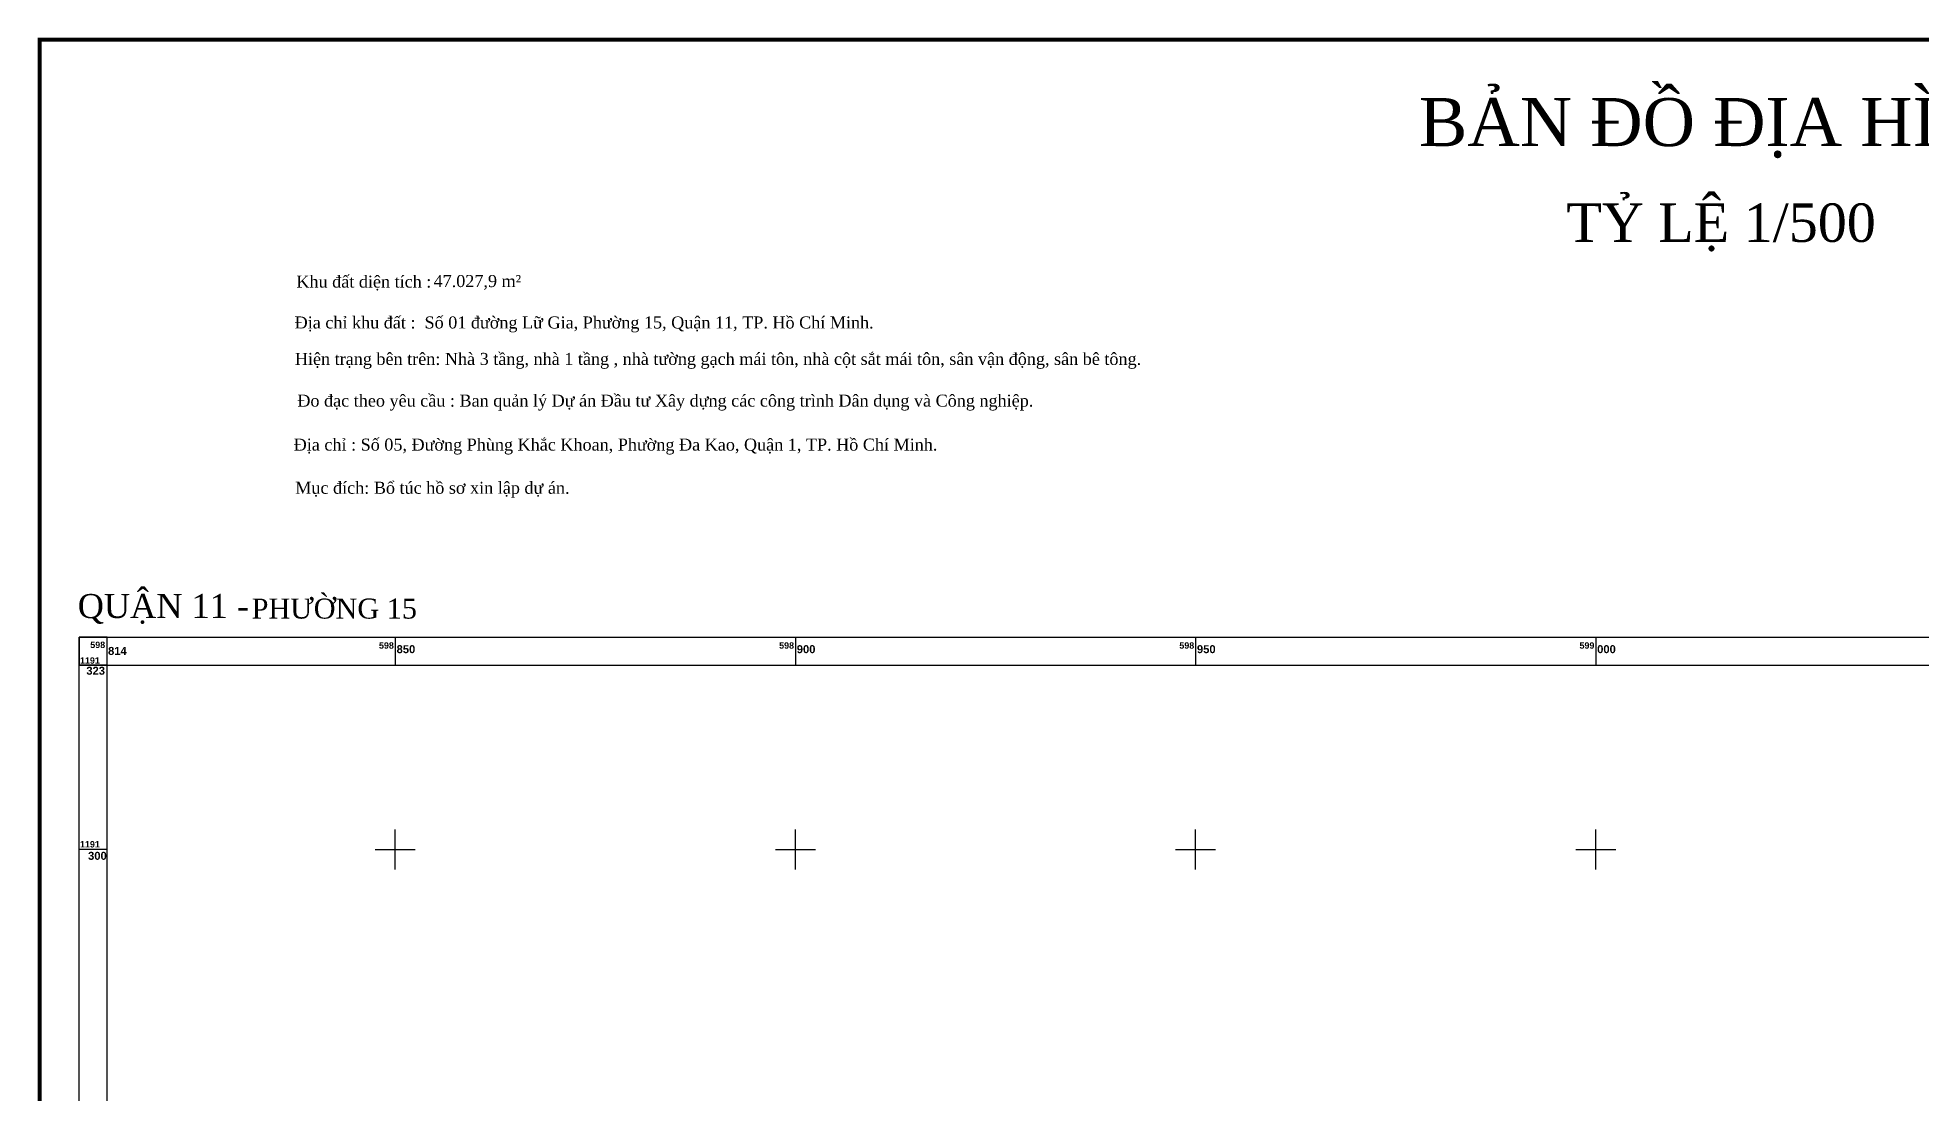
# Model space of a CAD drawing. Header units: millimetres. Extents: x 598805 to 599364, y 1190821 to 1191401.
# Drawn here: x 598805.3 to 599040.7, y 1191269.6 to 1191401.4 of the extents above; entities that cross this region are included whole.
import ezdxf
from ezdxf.enums import TextEntityAlignment as Align

# ---------------------------------------------------------------- set-up
doc = ezdxf.new("R2010")
doc.units = ezdxf.units.MM
for name, color, linetype in [('DDHSB', 7, 'Continuous'), ('hl', 5, 'Continuous'), ('KHUNG BAN DO', 5, 'Continuous'), ('KTN', 7, 'Continuous')]:
    doc.layers.add(name, color=color, linetype=linetype)
doc.styles.add('Arial', font='arialbd_1.ttf')
doc.styles.add('TIMES', font='times_1.ttf')

msp = doc.modelspace()

# ---------------------------------------------------------------- linework, layer by layer
at = {"color": 5, "lineweight": 30, "const_width": 0.5}
msp.add_lwpolyline([(598805.58, 1190821.6), (599211.08, 1190821.6), (599211.08, 1191401.1), (598805.58, 1191401.1)], close=True, dxfattribs=at)
for points in [[(598810.5, 1191326.5), (599206.5, 1191326.5), (599206.5, 1190888.5), (598810.5, 1190888.5)], [(598810.5, 1191323), (598814, 1191323), (598814, 1191326.5), (598810.5, 1191326.5)], [(598814, 1191323), (599203, 1191323), (599203, 1190892), (598814, 1190892)]]:
    msp.add_lwpolyline(points, close=True)
at = {"layer": 'hl'}
for p, q in [((598850, 1191297.5), (598850, 1191302.5)), ((598900, 1191297.5), (598900, 1191302.5)), ((598950, 1191297.5), (598950, 1191302.5)), ((599000, 1191297.5), (599000, 1191302.5)), ((598847.5, 1191300), (598852.5, 1191300)), ((598897.5, 1191300), (598902.5, 1191300)), ((598947.5, 1191300), (598952.5, 1191300)), ((598997.5, 1191300), (599002.5, 1191300))]:
    msp.add_line(p, q, dxfattribs=at)
at = {"layer": 'KTN'}
for points in [[(598814, 1191323), (598814, 1191326.5)], [(598850, 1191326.5), (598850, 1191323)], [(598900, 1191326.5), (598900, 1191323)], [(598950, 1191326.5), (598950, 1191323)], [(599000, 1191326.5), (599000, 1191323)], [(598814, 1191323), (598810.5, 1191323)], [(598814, 1191300), (598810.5, 1191300)]]:
    msp.add_lwpolyline(points, dxfattribs=at)

# ---------------------------------------------------------------- texts
at = {"layer": 'DDHSB', "color": 7, "linetype": 'Continuous', "lineweight": 13, "ltscale": 0.5, "style": 'TIMES'}
for s, p in [('Khu đất diện tích :  ', (598837.65, 1191370.15)), ('47.027,9 m²', (598854.79, 1191370.22)), ('Địa chỉ khu đất :  Số 01 đường Lữ Gia, Phường 15, Quận 11, TP. Hồ Chí Minh.', (598837.43, 1191365.05)), ('Hiện trạng bên trên: Nhà 3 tầng, nhà 1 tầng , nhà tường gạch mái tôn, nhà cột sắt mái tôn, sân vận động, sân bê tông.', (598837.46, 1191360.5)), ('Đo đạc theo yêu cầu : Ban quản lý Dự án Đầu tư Xây dựng các công trình Dân dụng và Công nghiệp.', (598837.77, 1191355.29)), ('Địa chỉ : Số 05, Đường Phùng Khắc Khoan, Phường Đa Kao, Quận 1, TP. Hồ Chí Minh.', (598837.31, 1191349.8)), ('Mục đích: Bổ túc hồ sơ xin lập dự án.', (598837.51, 1191344.41))]:
    msp.add_text(s, height=1.5, dxfattribs=at).set_placement(p)
at = {"layer": 'hl', "style": 'Arial'}
for s, p in [('598', (598813.76, 1191325.15)), ('598', (598849.83, 1191325.07)), ('598', (598899.83, 1191325.07)), ('598', (598949.83, 1191325.07)), ('599', (598999.83, 1191325.07))]:
    msp.add_text(s, height=0.8, dxfattribs=at).set_placement(p, align=Align.RIGHT)
for s, p in [('814', (598814.12, 1191324.29)), ('850', (598850.17, 1191324.51)), ('900', (598900.17, 1191324.51)), ('950', (598950.17, 1191324.51)), ('000', (599000.17, 1191324.51))]:
    msp.add_text(s, height=1, dxfattribs=at).set_placement(p)
for s, height, p in [('1191', 0.8, (598811.85, 1191323.19)), ('323', 1, (598812.57, 1191321.82)), ('1191', 0.8, (598811.85, 1191300.25)), ('300', 1, (598812.79, 1191298.71))]:
    msp.add_text(s, height=height, dxfattribs=at).set_placement(p, align=Align.CENTER)
at = {"layer": 'KHUNG BAN DO', "linetype": 'ByBlock', "style": 'TIMES'}
for s, height, p in [('BẢN ĐỒ ĐỊA HÌNH ', 6, (598977.91, 1191387.82)), ('TỶ LỆ 1/500', 4.8, (598996.33, 1191375.86))]:
    msp.add_text(s, height=height, dxfattribs=at).set_placement(p)
at = {"layer": 'KHUNG BAN DO', "style": 'TIMES'}
for s, height, p in [('QUẬN 11 - ', 3, (598810.33, 1191330.4)), ('PHƯỜNG 15', 2.5, (598832.06, 1191330.08))]:
    msp.add_text(s, height=height, dxfattribs=at).set_placement(p, align=Align.MIDDLE_LEFT)

doc.saveas('drawing.dxf')
